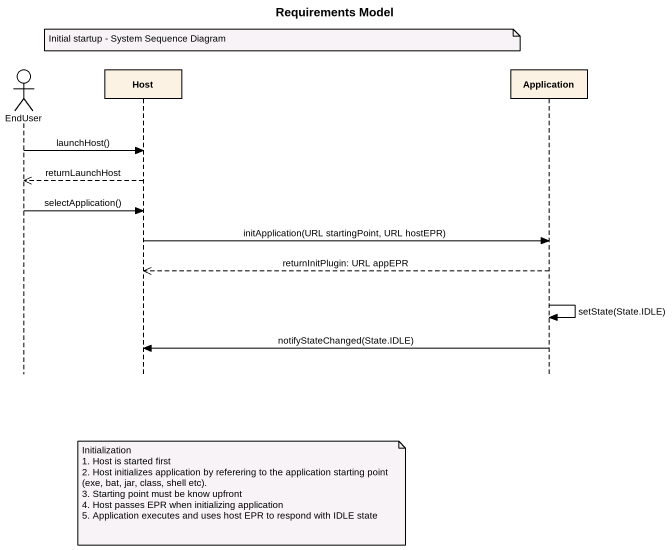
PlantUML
@startuml
title Requirements Model
hide footbox
actor EndUser
participant Host
participant Application

note over Host : Initial startup - System Sequence Diagram
EndUser -> Host : launchHost()
Host -->> EndUser : returnLaunchHost
EndUser -> Host : selectApplication()
Host -> Application : initApplication(URL startingPoint, URL hostEPR)
Application -->> Host : returnInitPlugin: URL appEPR
Application -> Application : setState(State.IDLE)
Application -> Host : notifyStateChanged(State.IDLE)
note over Host
  Initialization
  1. Host is started first
  2. Host initializes application by referering to the application starting point (exe, bat, jar, class, shell etc).
  3. Starting point must be know upfront
  4. Host passes EPR when initializing application
  5. Application executes and uses host EPR to respond with IDLE state
end note
@enduml
